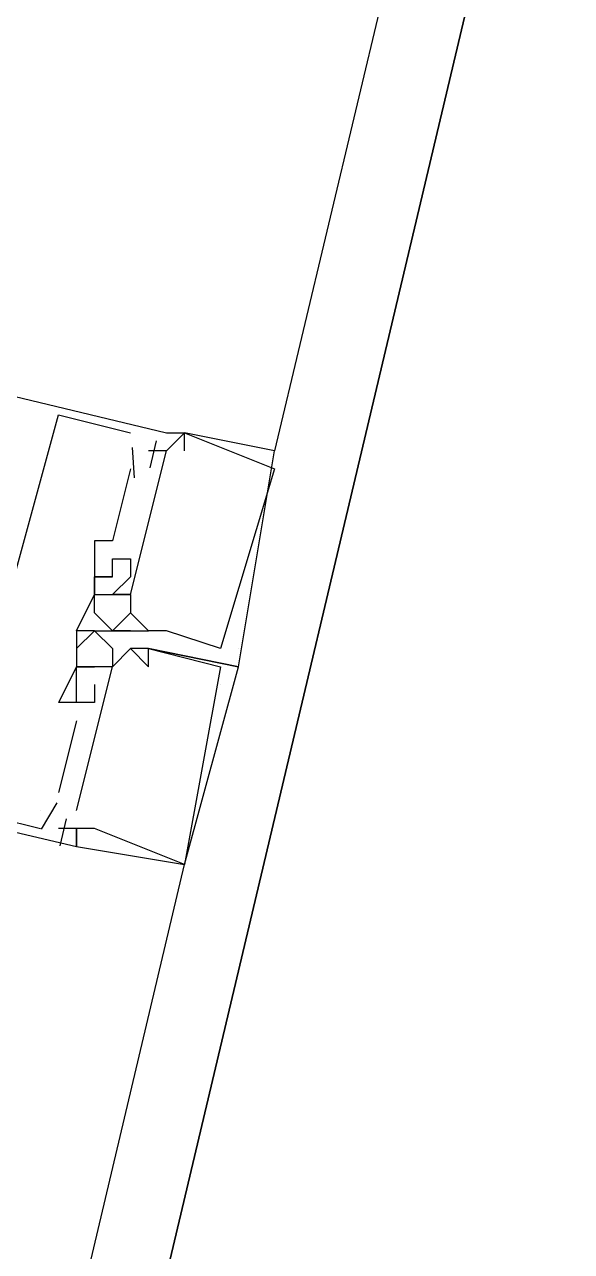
# Model space of a CAD drawing. Header units: feet. Extents: x -84 to 198, y -22 to 181.
# Drawn here: x 121.495 to 121.9, y 48.331 to 49.24 of the extents above; entities that cross this region are included whole.
import ezdxf

# ---------------------------------------------------------------- set-up
doc = ezdxf.new("R2010")
doc.units = ezdxf.units.FT
doc.layers.add('A-LINEA', color=7, linetype='CONTINUOUS')

msp = doc.modelspace()

# ---------------------------------------------------------------- linework, layer by layer
at = {"layer": 'A-LINEA'}
for p, q in [((123.44, 56.2978), (121.68, 48.9244)), ((121.52, 48.9511), (121.52, 48.9511)), ((121.52, 48.9511), (121.52, 48.9511)), ((121.52, 48.9511), (121.52, 48.9511)), ((121.5733, 48.9378), (121.5733, 48.9378)), ((121.5733, 48.9378), (121.5733, 48.9378)), ((121.5733, 48.9378), (121.5733, 48.9378)), ((121.5923, 48.9317), (121.5876, 48.9117)), ((121.5923, 48.9317), (121.5876, 48.9117)), ((121.5923, 48.9317), (121.5876, 48.9117)), ((121.6, 48.9378), (121.6, 48.9378)), ((121.6, 48.9378), (121.6, 48.9378)), ((121.6, 48.9378), (121.6, 48.9378)), ((121.6, 48.9378), (121.6, 48.9378)), ((121.6, 48.9378), (121.6, 48.9378)), ((121.6, 48.9378), (121.6, 48.9378)), ((121.6133, 48.9378), (121.6133, 48.9378)), ((121.6133, 48.9378), (121.6133, 48.9378)), ((121.6133, 48.9378), (121.6133, 48.9378)), ((121.6133, 48.9378), (121.6133, 48.9378)), ((121.6133, 48.9378), (121.6133, 48.9378)), ((121.6133, 48.9378), (121.6133, 48.9378)), ((121.6133, 48.9378), (121.6133, 48.9378)), ((121.6133, 48.9378), (121.6133, 48.9378)), ((121.6133, 48.9378), (121.6133, 48.9378)), ((121.6133, 48.9378), (121.6133, 48.9378)), ((121.6133, 48.9378), (121.6133, 48.9378)), ((121.6133, 48.9378), (121.6133, 48.9378)), ((121.6133, 48.9378), (121.6133, 48.9378)), ((121.6133, 48.9378), (121.6133, 48.9378)), ((121.6133, 48.9378), (121.6133, 48.9378)), ((121.5746, 48.9269), (121.5762, 48.9043)), ((121.5746, 48.9269), (121.5762, 48.9043)), ((121.5746, 48.9269), (121.5762, 48.9043)), ((121.5867, 48.9244), (121.5867, 48.9244)), ((121.5867, 48.9244), (121.5867, 48.9244)), ((121.5867, 48.9244), (121.5867, 48.9244)), ((121.6, 48.9244), (121.6, 48.9244)), ((121.6, 48.9244), (121.6, 48.9244)), ((121.6, 48.9244), (121.6, 48.9244)), ((121.6, 48.9244), (121.6, 48.9244)), ((121.6, 48.9244), (121.6, 48.9244)), ((121.6, 48.9244), (121.6, 48.9244)), ((121.6, 48.9244), (121.6, 48.9244)), ((121.6, 48.9244), (121.6, 48.9244)), ((121.6, 48.9244), (121.6, 48.9244)), ((121.6133, 48.9244), (121.6133, 48.9244)), ((121.6133, 48.9244), (121.6133, 48.9244)), ((121.6133, 48.9244), (121.6133, 48.9244)), ((121.6133, 48.9244), (121.6133, 48.9244)), ((121.6133, 48.9244), (121.6133, 48.9244)), ((121.6133, 48.9244), (121.6133, 48.9244)), ((121.68, 48.9244), (121.68, 48.9244)), ((121.68, 48.9244), (121.68, 48.9244)), ((121.68, 48.9244), (121.68, 48.9244)), ((121.68, 48.9244), (121.68, 48.9244)), ((121.68, 48.9244), (121.68, 48.9244)), ((121.68, 48.9244), (121.68, 48.9244)), ((121.5733, 48.9111), (121.56, 48.8578)), ((121.5733, 48.9111), (121.56, 48.8578)), ((121.5733, 48.9111), (121.56, 48.8578)), ((121.5733, 48.9111), (121.5733, 48.9111)), ((121.5733, 48.9111), (121.5733, 48.9111)), ((121.5733, 48.9111), (121.5733, 48.9111)), ((121.68, 48.9111), (121.68, 48.9111)), ((121.68, 48.9111), (121.68, 48.9111)), ((121.68, 48.9111), (121.68, 48.9111)), ((121.68, 48.9111), (121.68, 48.9111)), ((121.68, 48.9111), (121.68, 48.9111)), ((121.68, 48.9111), (121.68, 48.9111)), ((121.5467, 48.8578), (121.5467, 48.8578)), ((121.5467, 48.8578), (121.5467, 48.8578)), ((121.5467, 48.8578), (121.5467, 48.8578)), ((121.56, 48.8578), (121.56, 48.8578)), ((121.56, 48.8578), (121.56, 48.8578)), ((121.56, 48.8578), (121.56, 48.8578)), ((121.56, 48.8444), (121.56, 48.8444)), ((121.56, 48.8444), (121.56, 48.8444)), ((121.56, 48.8444), (121.56, 48.8444)), ((121.5733, 48.8444), (121.5733, 48.8444)), ((121.5733, 48.8444), (121.5733, 48.8444)), ((121.5733, 48.8444), (121.5733, 48.8444)), ((121.5467, 48.8311), (121.5467, 48.8311)), ((121.5467, 48.8311), (121.5467, 48.8311)), ((121.5467, 48.8311), (121.5467, 48.8311)), ((121.5467, 48.8311), (121.5467, 48.8311)), ((121.5467, 48.8311), (121.5467, 48.8311)), ((121.5467, 48.8311), (121.5467, 48.8311)), ((121.56, 48.8311), (121.56, 48.8311)), ((121.56, 48.8311), (121.56, 48.8311)), ((121.56, 48.8311), (121.56, 48.8311)), ((121.56, 48.8311), (121.56, 48.8311)), ((121.56, 48.8311), (121.56, 48.8311)), ((121.56, 48.8311), (121.56, 48.8311)), ((121.5733, 48.8311), (121.5733, 48.8311)), ((121.5733, 48.8311), (121.5733, 48.8311)), ((121.5733, 48.8311), (121.5733, 48.8311)), ((121.5467, 48.8178), (121.5467, 48.8178)), ((121.5467, 48.8178), (121.5467, 48.8178)), ((121.5467, 48.8178), (121.5467, 48.8178)), ((121.5467, 48.8178), (121.5467, 48.8178)), ((121.5467, 48.8178), (121.5467, 48.8178)), ((121.5467, 48.8178), (121.5467, 48.8178)), ((121.5467, 48.8178), (121.5467, 48.8178)), ((121.5467, 48.8178), (121.5467, 48.8178)), ((121.5467, 48.8178), (121.5467, 48.8178)), ((121.5467, 48.8178), (121.5467, 48.8178)), ((121.5467, 48.8178), (121.5467, 48.8178)), ((121.5467, 48.8178), (121.5467, 48.8178)), ((121.5467, 48.8178), (121.5467, 48.8178)), ((121.5467, 48.8178), (121.5467, 48.8178)), ((121.5467, 48.8178), (121.5467, 48.8178)), ((121.56, 48.8178), (121.56, 48.8178)), ((121.56, 48.8178), (121.56, 48.8178)), ((121.56, 48.8178), (121.56, 48.8178)), ((121.56, 48.8178), (121.56, 48.8178)), ((121.56, 48.8178), (121.56, 48.8178)), ((121.56, 48.8178), (121.56, 48.8178)), ((121.56, 48.8178), (121.56, 48.8178)), ((121.56, 48.8178), (121.56, 48.8178)), ((121.56, 48.8178), (121.56, 48.8178)), ((121.56, 48.8178), (121.56, 48.8178)), ((121.56, 48.8178), (121.56, 48.8178)), ((121.56, 48.8178), (121.56, 48.8178)), ((121.5733, 48.8178), (121.5733, 48.8178)), ((121.5733, 48.8178), (121.5733, 48.8178)), ((121.5733, 48.8178), (121.5733, 48.8178)), ((121.5733, 48.8178), (121.5733, 48.8178)), ((121.5733, 48.8178), (121.5733, 48.8178)), ((121.5733, 48.8178), (121.5733, 48.8178)), ((121.5733, 48.8178), (121.5733, 48.8178)), ((121.5733, 48.8178), (121.5733, 48.8178)), ((121.5733, 48.8178), (121.5733, 48.8178)), ((121.5733, 48.8178), (121.5733, 48.8178)), ((121.5733, 48.8178), (121.5733, 48.8178)), ((121.5733, 48.8178), (121.5733, 48.8178)), ((121.5733, 48.8178), (121.5733, 48.8178)), ((121.5733, 48.8178), (121.5733, 48.8178)), ((121.5733, 48.8178), (121.5733, 48.8178)), ((121.5733, 48.8178), (121.5733, 48.8178)), ((121.5733, 48.8178), (121.5733, 48.8178)), ((121.5733, 48.8178), (121.5733, 48.8178)), ((121.5467, 48.8044), (121.5467, 48.8044)), ((121.5467, 48.8044), (121.5467, 48.8044)), ((121.5467, 48.8044), (121.5467, 48.8044)), ((121.5467, 48.8044), (121.5467, 48.8044)), ((121.5467, 48.8044), (121.5467, 48.8044)), ((121.5467, 48.8044), (121.5467, 48.8044)), ((121.5733, 48.8044), (121.5733, 48.8044)), ((121.5733, 48.8044), (121.5733, 48.8044)), ((121.5733, 48.8044), (121.5733, 48.8044)), ((121.5733, 48.8044), (121.5733, 48.8044)), ((121.5733, 48.8044), (121.5733, 48.8044)), ((121.5733, 48.8044), (121.5733, 48.8044)), ((121.5733, 48.8044), (121.5733, 48.8044)), ((121.5733, 48.8044), (121.5733, 48.8044)), ((121.5733, 48.8044), (121.5733, 48.8044)), ((121.5733, 48.8044), (121.5733, 48.8044)), ((121.5733, 48.8044), (121.5733, 48.8044)), ((121.5733, 48.8044), (121.5733, 48.8044)), ((121.5333, 48.7911), (121.5333, 48.7911)), ((121.5333, 48.7911), (121.5333, 48.7911)), ((121.5333, 48.7911), (121.5333, 48.7911)), ((121.5333, 48.7911), (121.5333, 48.7911)), ((121.5333, 48.7911), (121.5333, 48.7911)), ((121.5333, 48.7911), (121.5333, 48.7911)), ((121.5333, 48.7911), (121.5333, 48.7911)), ((121.5333, 48.7911), (121.5333, 48.7911)), ((121.5333, 48.7911), (121.5333, 48.7911)), ((121.5467, 48.7911), (121.5467, 48.7911)), ((121.5467, 48.7911), (121.5467, 48.7911)), ((121.5467, 48.7911), (121.5467, 48.7911)), ((121.5467, 48.7911), (121.5467, 48.7911)), ((121.5467, 48.7911), (121.5467, 48.7911)), ((121.5467, 48.7911), (121.5467, 48.7911)), ((121.5467, 48.7911), (121.5467, 48.7911)), ((121.5467, 48.7911), (121.5467, 48.7911)), ((121.5467, 48.7911), (121.5467, 48.7911)), ((121.5467, 48.7911), (121.5467, 48.7911)), ((121.5467, 48.7911), (121.5467, 48.7911)), ((121.5467, 48.7911), (121.5467, 48.7911)), ((121.5733, 48.7911), (121.56, 48.7911)), ((121.56, 48.7911), (121.56, 48.7911)), ((121.5733, 48.7911), (121.56, 48.7911)), ((121.56, 48.7911), (121.56, 48.7911)), ((121.5733, 48.7911), (121.56, 48.7911)), ((121.56, 48.7911), (121.56, 48.7911)), ((121.56, 48.7911), (121.56, 48.7911)), ((121.56, 48.7911), (121.56, 48.7911)), ((121.56, 48.7911), (121.56, 48.7911)), ((121.56, 48.7911), (121.56, 48.7911)), ((121.56, 48.7911), (121.56, 48.7911)), ((121.56, 48.7911), (121.56, 48.7911)), ((121.56, 48.7911), (121.56, 48.7911)), ((121.56, 48.7911), (121.56, 48.7911)), ((121.56, 48.7911), (121.56, 48.7911)), ((121.56, 48.7911), (121.56, 48.7911)), ((121.56, 48.7911), (121.56, 48.7911)), ((121.56, 48.7911), (121.56, 48.7911)), ((121.5733, 48.7911), (121.5733, 48.7911)), ((121.5733, 48.7911), (121.5733, 48.7911)), ((121.5733, 48.7911), (121.5733, 48.7911)), ((121.5733, 48.7911), (121.5733, 48.7911)), ((121.5733, 48.7911), (121.5733, 48.7911)), ((121.5733, 48.7911), (121.5733, 48.7911)), ((121.5733, 48.7911), (121.5733, 48.7911)), ((121.5733, 48.7911), (121.5733, 48.7911)), ((121.5733, 48.7911), (121.5733, 48.7911)), ((121.5867, 48.7911), (121.5867, 48.7911)), ((121.5867, 48.7911), (121.5867, 48.7911)), ((121.5867, 48.7911), (121.5867, 48.7911)), ((121.5867, 48.7911), (121.5867, 48.7911)), ((121.5867, 48.7911), (121.5867, 48.7911)), ((121.5867, 48.7911), (121.5867, 48.7911)), ((121.5867, 48.7911), (121.5867, 48.7911)), ((121.5867, 48.7911), (121.5867, 48.7911)), ((121.5867, 48.7911), (121.5867, 48.7911)), ((121.5867, 48.7911), (121.5867, 48.7911)), ((121.5867, 48.7911), (121.5867, 48.7911)), ((121.5867, 48.7911), (121.5867, 48.7911)), ((121.5867, 48.7911), (121.5867, 48.7911)), ((121.5867, 48.7911), (121.5867, 48.7911)), ((121.5867, 48.7911), (121.5867, 48.7911)), ((121.5867, 48.7911), (121.5867, 48.7911)), ((121.5867, 48.7911), (121.5867, 48.7911)), ((121.5867, 48.7911), (121.5867, 48.7911)), ((121.6, 48.7911), (121.6, 48.7911)), ((121.6, 48.7911), (121.6, 48.7911)), ((121.6, 48.7911), (121.6, 48.7911)), ((121.6, 48.7911), (121.6, 48.7911)), ((121.6, 48.7911), (121.6, 48.7911)), ((121.6, 48.7911), (121.6, 48.7911)), ((121.6, 48.7911), (121.6, 48.7911)), ((121.6, 48.7911), (121.6, 48.7911)), ((121.6, 48.7911), (121.6, 48.7911)), ((121.6, 48.7911), (121.6, 48.7911)), ((121.6, 48.7911), (121.6, 48.7911)), ((121.6, 48.7911), (121.6, 48.7911)), ((121.5333, 48.7778), (121.5333, 48.7778)), ((121.5333, 48.7778), (121.5333, 48.7778)), ((121.5333, 48.7778), (121.5333, 48.7778)), ((121.56, 48.7778), (121.56, 48.7778)), ((121.56, 48.7778), (121.56, 48.7778)), ((121.56, 48.7778), (121.56, 48.7778)), ((121.5733, 48.7778), (121.5733, 48.7778)), ((121.5733, 48.7778), (121.5733, 48.7778)), ((121.5733, 48.7778), (121.5733, 48.7778)), ((121.5733, 48.7778), (121.5733, 48.7778)), ((121.5733, 48.7778), (121.5733, 48.7778)), ((121.5733, 48.7778), (121.5733, 48.7778)), ((121.5867, 48.7778), (121.5867, 48.7778)), ((121.5867, 48.7778), (121.5867, 48.7778)), ((121.5867, 48.7778), (121.5867, 48.7778)), ((121.5867, 48.7778), (121.5867, 48.7778)), ((121.5867, 48.7778), (121.5867, 48.7778)), ((121.5867, 48.7778), (121.5867, 48.7778)), ((121.5867, 48.7778), (121.5867, 48.7778)), ((121.5867, 48.7778), (121.5867, 48.7778)), ((121.5867, 48.7778), (121.5867, 48.7778)), ((121.5867, 48.7778), (121.5867, 48.7778)), ((121.5867, 48.7778), (121.5867, 48.7778)), ((121.5867, 48.7778), (121.5867, 48.7778)), ((121.64, 48.7778), (121.64, 48.7778)), ((121.64, 48.7778), (121.64, 48.7778)), ((121.64, 48.7778), (121.64, 48.7778)), ((121.64, 48.7778), (121.64, 48.7778)), ((121.64, 48.7778), (121.64, 48.7778)), ((121.64, 48.7778), (121.64, 48.7778)), ((121.6533, 48.7778), (121.6533, 48.7778)), ((121.6533, 48.7778), (121.6533, 48.7778)), ((121.5333, 48.7644), (121.5333, 48.7644)), ((121.5333, 48.7644), (121.5333, 48.7644)), ((121.5333, 48.7644), (121.5333, 48.7644)), ((121.5333, 48.7644), (121.5333, 48.7644)), ((121.5333, 48.7644), (121.5333, 48.7644)), ((121.5333, 48.7644), (121.5333, 48.7644)), ((121.5333, 48.7644), (121.5333, 48.7644)), ((121.5333, 48.7644), (121.5333, 48.7644)), ((121.5333, 48.7644), (121.5333, 48.7644)), ((121.5467, 48.7644), (121.5467, 48.7644)), ((121.5467, 48.7644), (121.5467, 48.7644)), ((121.5467, 48.7644), (121.5467, 48.7644)), ((121.5467, 48.7644), (121.5467, 48.7644)), ((121.5467, 48.7644), (121.5467, 48.7644)), ((121.5467, 48.7644), (121.5467, 48.7644)), ((121.56, 48.7644), (121.56, 48.7644)), ((121.56, 48.7644), (121.56, 48.7644)), ((121.56, 48.7644), (121.56, 48.7644)), ((121.56, 48.7644), (121.56, 48.7644)), ((121.56, 48.7644), (121.56, 48.7644)), ((121.56, 48.7644), (121.56, 48.7644)), ((121.5867, 48.7644), (121.5867, 48.7644)), ((121.5867, 48.7644), (121.5867, 48.7644)), ((121.5867, 48.7644), (121.5867, 48.7644)), ((121.64, 48.7644), (121.64, 48.7644)), ((121.64, 48.7644), (121.64, 48.7644)), ((121.64, 48.7644), (121.64, 48.7644)), ((121.6533, 48.7644), (121.6533, 48.7644)), ((121.6533, 48.7644), (121.6533, 48.7644)), ((121.6533, 48.7644), (121.6533, 48.7644)), ((121.6533, 48.7644), (121.6533, 48.7644)), ((121.6533, 48.7644), (121.6533, 48.7644)), ((121.6533, 48.7644), (121.6533, 48.7644)), ((121.6533, 48.7644), (121.6533, 48.7644)), ((121.6533, 48.7644), (121.6533, 48.7644)), ((121.6533, 48.7644), (121.6533, 48.7644)), ((121.5333, 48.7511), (121.5333, 48.7511)), ((121.5333, 48.7511), (121.5333, 48.7511)), ((121.5333, 48.7511), (121.5333, 48.7511)), ((121.5467, 48.7511), (121.5467, 48.7511)), ((121.5467, 48.7511), (121.5467, 48.7511)), ((121.5467, 48.7511), (121.5467, 48.7511)), ((121.64, 48.7511), (121.64, 48.7511)), ((121.64, 48.7511), (121.64, 48.7511)), ((121.5333, 48.7378), (121.52, 48.7378)), ((121.52, 48.7378), (121.52, 48.7378)), ((121.5333, 48.7378), (121.52, 48.7378)), ((121.52, 48.7378), (121.52, 48.7378)), ((121.5333, 48.7378), (121.52, 48.7378)), ((121.52, 48.7378), (121.52, 48.7378)), ((121.5333, 48.7378), (121.5333, 48.7378)), ((121.5333, 48.7378), (121.5333, 48.7378)), ((121.5333, 48.7378), (121.5333, 48.7378)), ((121.5333, 48.7378), (121.5333, 48.7378)), ((121.5333, 48.7378), (121.5333, 48.7378)), ((121.5333, 48.7378), (121.5333, 48.7378)), ((121.5467, 48.7378), (121.5467, 48.7378)), ((121.5467, 48.7378), (121.5467, 48.7378)), ((121.5467, 48.7378), (121.5467, 48.7378)), ((121.5333, 48.7244), (121.52, 48.6711)), ((121.5333, 48.7244), (121.52, 48.6711)), ((121.5333, 48.7244), (121.52, 48.6711)), ((121.5333, 48.7244), (121.5333, 48.7244)), ((121.5333, 48.7244), (121.5333, 48.7244)), ((121.5333, 48.7244), (121.5333, 48.7244)), ((121.52, 48.6711), (121.52, 48.6711)), ((121.52, 48.6711), (121.52, 48.6711)), ((121.52, 48.6711), (121.52, 48.6711)), ((121.5188, 48.6635), (121.5072, 48.644)), ((121.5188, 48.6635), (121.5072, 48.644)), ((121.5188, 48.6635), (121.5072, 48.644)), ((121.4533, 48.6578), (121.5067, 48.6444)), ((121.4533, 48.6578), (121.5067, 48.6444)), ((121.4533, 48.6578), (121.5067, 48.6444)), ((121.5067, 48.6578), (121.5067, 48.6578)), ((121.5067, 48.6578), (121.5067, 48.6578)), ((121.5067, 48.6578), (121.5067, 48.6578)), ((121.5067, 48.6578), (121.5067, 48.6578)), ((121.5067, 48.6578), (121.5067, 48.6578)), ((121.5067, 48.6578), (121.5067, 48.6578)), ((121.5257, 48.6517), (121.5209, 48.6317)), ((121.5257, 48.6517), (121.5209, 48.6317)), ((121.5257, 48.6517), (121.5209, 48.6317)), ((121.5333, 48.6578), (121.5333, 48.6578)), ((121.5333, 48.6578), (121.5333, 48.6578)), ((121.5333, 48.6578), (121.5333, 48.6578)), ((121.5067, 48.6444), (121.5067, 48.6444)), ((121.5067, 48.6444), (121.5067, 48.6444)), ((121.5067, 48.6444), (121.5067, 48.6444)), ((121.52, 48.6444), (121.52, 48.6444)), ((121.52, 48.6444), (121.52, 48.6444)), ((121.52, 48.6444), (121.52, 48.6444)), ((121.5333, 48.6444), (121.5333, 48.6444)), ((121.5333, 48.6444), (121.5333, 48.6444)), ((121.5333, 48.6444), (121.5333, 48.6444)), ((121.5333, 48.6444), (121.5333, 48.6444)), ((121.5333, 48.6444), (121.5333, 48.6444)), ((121.5333, 48.6444), (121.5333, 48.6444)), ((121.5467, 48.6444), (121.5467, 48.6444)), ((121.5467, 48.6444), (121.5467, 48.6444)), ((121.5467, 48.6444), (121.5467, 48.6444)), ((121.5333, 48.6311), (121.5333, 48.6311)), ((121.5333, 48.6311), (121.5333, 48.6311)), ((121.5333, 48.6311), (121.5333, 48.6311)), ((121.5333, 48.6311), (121.5333, 48.6311)), ((121.5333, 48.6311), (121.5333, 48.6311)), ((121.5333, 48.6311), (121.5333, 48.6311)), ((119.8667, 41.2311), (121.6133, 48.6178)), ((121.6133, 48.6178), (121.6133, 48.6178)), ((121.6133, 48.6178), (121.6133, 48.6178)), ((121.6133, 48.6178), (121.6133, 48.6178)), ((121.6133, 48.6178), (121.6133, 48.6178)), ((121.6133, 48.6178), (121.6133, 48.6178)), ((121.6133, 48.6178), (121.6133, 48.6178))]:
    msp.add_line(p, q, dxfattribs=at)
for points in [[(118.2, 75.6978), (115.0667, 62.4578), (114.5867, 60.4578), (117.1867, 59.8444), (117, 59.0311), (123.76, 57.4311), (119.2267, 38.2978), (126.2667, 36.6311)], [(117, 59.0311), (123.76, 57.4311), (119.84, 40.8844)], [(120.9067, 48.9378), (120.8933, 48.9511), (120.9333, 49.0978), (121.6, 48.9378), (121.6133, 48.9378)], [(120.9067, 48.9378), (120.8933, 48.9511), (120.9333, 49.0978), (121.6, 48.9378), (121.6133, 48.9378)], [(120.9067, 48.9378), (120.8933, 48.9511), (120.9333, 49.0978), (121.6, 48.9378), (121.6133, 48.9378)], [(120.9067, 48.9378), (120.8933, 48.9511), (120.8533, 48.7911), (121.5333, 48.6311), (121.5333, 48.6444), (121.52, 48.6444)], [(120.9067, 48.9378), (120.8933, 48.9511), (120.8533, 48.7911), (121.5333, 48.6311), (121.5333, 48.6444), (121.52, 48.6444)], [(120.9067, 48.9378), (120.8933, 48.9511), (120.8533, 48.7911), (121.5333, 48.6311), (121.5333, 48.6444), (121.52, 48.6444)], [(121.48, 48.8044), (121.52, 48.9511), (121.5733, 48.9378)], [(121.48, 48.8044), (121.52, 48.9511), (121.5733, 48.9378)], [(121.48, 48.8044), (121.52, 48.9511), (121.5733, 48.9378)], [(121.6133, 48.9244), (121.6133, 48.9378), (121.68, 48.9111), (121.68, 48.9111), (121.64, 48.7778), (121.64, 48.7778), (121.6, 48.7911), (121.6, 48.7911), (121.5867, 48.7911), (121.5867, 48.7911), (121.5733, 48.8044)], [(121.6133, 48.9244), (121.6133, 48.9378), (121.68, 48.9111), (121.68, 48.9111), (121.64, 48.7778), (121.64, 48.7778), (121.6, 48.7911), (121.6, 48.7911), (121.5867, 48.7911), (121.5867, 48.7911), (121.5733, 48.8044)], [(121.6133, 48.9244), (121.6133, 48.9378), (121.68, 48.9111), (121.68, 48.9111), (121.64, 48.7778), (121.64, 48.7778), (121.6, 48.7911), (121.6, 48.7911), (121.5867, 48.7911), (121.5867, 48.7911), (121.5733, 48.8044)], [(121.6133, 48.9244), (121.6133, 48.9378), (121.68, 48.9111), (121.68, 48.9111), (121.64, 48.7778), (121.64, 48.7778), (121.6, 48.7911), (121.6, 48.7911), (121.5867, 48.7911), (121.5867, 48.7911), (121.5733, 48.8044)], [(121.6133, 48.9244), (121.6133, 48.9378), (121.68, 48.9111), (121.68, 48.9111), (121.64, 48.7778), (121.64, 48.7778), (121.6, 48.7911), (121.6, 48.7911), (121.5867, 48.7911), (121.5867, 48.7911), (121.5733, 48.8044)], [(121.6133, 48.9244), (121.6133, 48.9378), (121.68, 48.9111), (121.68, 48.9111), (121.64, 48.7778), (121.64, 48.7778), (121.6, 48.7911), (121.6, 48.7911), (121.5867, 48.7911), (121.5867, 48.7911), (121.5733, 48.8044)], [(121.5867, 48.7778), (121.6533, 48.7644), (121.68, 48.9244), (121.68, 48.9244), (121.6133, 48.9378), (121.6, 48.9244)], [(121.5867, 48.7778), (121.6533, 48.7644), (121.68, 48.9244), (121.68, 48.9244), (121.6133, 48.9378), (121.6, 48.9244)], [(121.5867, 48.7778), (121.6533, 48.7644), (121.68, 48.9244), (121.68, 48.9244), (121.6133, 48.9378), (121.6, 48.9244)], [(121.5867, 48.7778), (121.6533, 48.7644), (121.68, 48.9244), (121.68, 48.9244), (121.6133, 48.9378), (121.6, 48.9244)], [(121.5867, 48.7778), (121.6533, 48.7644), (121.68, 48.9244), (121.68, 48.9244), (121.6133, 48.9378), (121.6, 48.9244)], [(121.5867, 48.7778), (121.6533, 48.7644), (121.68, 48.9244), (121.68, 48.9244), (121.6133, 48.9378), (121.6, 48.9244)], [(121.5733, 48.8178), (121.6, 48.9244), (121.5867, 48.9244)], [(121.5733, 48.8178), (121.6, 48.9244), (121.5867, 48.9244)], [(121.5733, 48.8178), (121.6, 48.9244), (121.5867, 48.9244)], [(121.56, 48.8578), (121.5467, 48.8578), (121.5467, 48.8178), (121.5467, 48.8311), (121.56, 48.8311), (121.5467, 48.8311)], [(121.56, 48.8578), (121.5467, 48.8578), (121.5467, 48.8178), (121.5467, 48.8311), (121.56, 48.8311), (121.5467, 48.8311)], [(121.56, 48.8578), (121.5467, 48.8578), (121.5467, 48.8178), (121.5467, 48.8311), (121.56, 48.8311), (121.5467, 48.8311)], [(121.56, 48.8311), (121.56, 48.8444), (121.5733, 48.8444), (121.5733, 48.8311), (121.56, 48.8178), (121.5733, 48.8178), (121.56, 48.8178)], [(121.56, 48.8311), (121.56, 48.8444), (121.5733, 48.8444), (121.5733, 48.8311), (121.56, 48.8178), (121.5733, 48.8178), (121.56, 48.8178)], [(121.56, 48.8311), (121.56, 48.8444), (121.5733, 48.8444), (121.5733, 48.8311), (121.56, 48.8178), (121.5733, 48.8178), (121.56, 48.8178)], [(121.5467, 48.7911), (121.5333, 48.7911), (121.5467, 48.8178), (121.5467, 48.8178), (121.5467, 48.8178), (121.5467, 48.8178), (121.56, 48.8178), (121.56, 48.8178)], [(121.5467, 48.7911), (121.5333, 48.7911), (121.5467, 48.8178), (121.5467, 48.8178), (121.5467, 48.8178), (121.5467, 48.8178), (121.56, 48.8178), (121.56, 48.8178)], [(121.5467, 48.7911), (121.5333, 48.7911), (121.5467, 48.8178), (121.5467, 48.8178), (121.5467, 48.8178), (121.5467, 48.8178), (121.56, 48.8178), (121.56, 48.8178)], [(121.5467, 48.7911), (121.5333, 48.7911), (121.5467, 48.8178), (121.5467, 48.8178), (121.5467, 48.8178), (121.5467, 48.8178), (121.56, 48.8178), (121.56, 48.8178)], [(121.5467, 48.7911), (121.5333, 48.7911), (121.5467, 48.8178), (121.5467, 48.8178), (121.5467, 48.8178), (121.5467, 48.8178), (121.56, 48.8178), (121.56, 48.8178)], [(121.5467, 48.7911), (121.5333, 48.7911), (121.5467, 48.8178), (121.5467, 48.8178), (121.5467, 48.8178), (121.5467, 48.8178), (121.56, 48.8178), (121.56, 48.8178)], [(121.5733, 48.8178), (121.5733, 48.8044), (121.5733, 48.8044), (121.56, 48.7911), (121.5467, 48.8044), (121.5467, 48.8178), (121.5733, 48.8178)], [(121.5733, 48.8178), (121.5733, 48.8044), (121.5733, 48.8044), (121.56, 48.7911), (121.5467, 48.8044), (121.5467, 48.8178), (121.5733, 48.8178)], [(121.5733, 48.8178), (121.5733, 48.8044), (121.5733, 48.8044), (121.56, 48.7911), (121.5467, 48.8044), (121.5467, 48.8178), (121.5733, 48.8178)], [(121.5733, 48.8178), (121.5733, 48.8044), (121.5733, 48.8044), (121.56, 48.7911), (121.5467, 48.8044), (121.5467, 48.8178), (121.5733, 48.8178)], [(121.5733, 48.8178), (121.5733, 48.8044), (121.5733, 48.8044), (121.56, 48.7911), (121.5467, 48.8044), (121.5467, 48.8178), (121.5733, 48.8178)], [(121.5733, 48.8178), (121.5733, 48.8044), (121.5733, 48.8044), (121.56, 48.7911), (121.5467, 48.8044), (121.5467, 48.8178), (121.5733, 48.8178)], [(121.5333, 48.7778), (121.5467, 48.7911), (121.56, 48.7778), (121.56, 48.7644), (121.5333, 48.7644)], [(121.5467, 48.7911), (121.5333, 48.7911), (121.5333, 48.7644), (121.5333, 48.7644), (121.5333, 48.7644), (121.5333, 48.7644), (121.5467, 48.7644), (121.5467, 48.7644)], [(121.5333, 48.7778), (121.5467, 48.7911), (121.56, 48.7778), (121.56, 48.7644), (121.5333, 48.7644)], [(121.5467, 48.7911), (121.5333, 48.7911), (121.5333, 48.7644), (121.5333, 48.7644), (121.5333, 48.7644), (121.5333, 48.7644), (121.5467, 48.7644), (121.5467, 48.7644)], [(121.5333, 48.7778), (121.5467, 48.7911), (121.56, 48.7778), (121.56, 48.7644), (121.5333, 48.7644)], [(121.5467, 48.7911), (121.5333, 48.7911), (121.5333, 48.7644), (121.5333, 48.7644), (121.5333, 48.7644), (121.5333, 48.7644), (121.5467, 48.7644), (121.5467, 48.7644)], [(121.5467, 48.7911), (121.5733, 48.7911), (121.5867, 48.7911)], [(121.5467, 48.7911), (121.5733, 48.7911), (121.5867, 48.7911)], [(121.5467, 48.7911), (121.5733, 48.7911), (121.5867, 48.7911)], [(121.5467, 48.7911), (121.5733, 48.7911), (121.5867, 48.7911)], [(121.5467, 48.7911), (121.5733, 48.7911), (121.5867, 48.7911)], [(121.5467, 48.7911), (121.5733, 48.7911), (121.5867, 48.7911)], [(121.5867, 48.7644), (121.5867, 48.7778), (121.5867, 48.7778), (121.5867, 48.7778), (121.64, 48.7644), (121.64, 48.7644), (121.6133, 48.6178), (121.6133, 48.6178), (121.5467, 48.6444), (121.5333, 48.6444), (121.5333, 48.6311), (121.6133, 48.6178), (121.6133, 48.6178), (121.6533, 48.7644), (121.5867, 48.7778), (121.5733, 48.7778)], [(121.5867, 48.7644), (121.5867, 48.7778), (121.5867, 48.7778), (121.5867, 48.7778), (121.64, 48.7644), (121.64, 48.7644), (121.6133, 48.6178), (121.6133, 48.6178), (121.5467, 48.6444), (121.5333, 48.6444), (121.5333, 48.6311), (121.6133, 48.6178), (121.6133, 48.6178), (121.6533, 48.7644), (121.5867, 48.7778), (121.5733, 48.7778)], [(121.5867, 48.7644), (121.5867, 48.7778), (121.5867, 48.7778), (121.5867, 48.7778), (121.64, 48.7644), (121.64, 48.7644), (121.6133, 48.6178), (121.6133, 48.6178), (121.5467, 48.6444), (121.5333, 48.6444), (121.5333, 48.6311), (121.6133, 48.6178), (121.6133, 48.6178), (121.6533, 48.7644), (121.5867, 48.7778), (121.5733, 48.7778)], [(121.56, 48.7644), (121.56, 48.7644), (121.5733, 48.7778)], [(121.56, 48.7644), (121.56, 48.7644), (121.5733, 48.7778)], [(121.56, 48.7644), (121.56, 48.7644), (121.5733, 48.7778)], [(121.5867, 48.7644), (121.5733, 48.7778), (121.5733, 48.7778)], [(121.5867, 48.7644), (121.5733, 48.7778), (121.5733, 48.7778)], [(121.5867, 48.7644), (121.5733, 48.7778), (121.5733, 48.7778)], [(121.5467, 48.7511), (121.5467, 48.7378), (121.5333, 48.7378), (121.5333, 48.7511), (121.5333, 48.7644), (121.52, 48.7378)], [(121.5467, 48.7511), (121.5467, 48.7378), (121.5333, 48.7378), (121.5333, 48.7511), (121.5333, 48.7644), (121.52, 48.7378)], [(121.5467, 48.7511), (121.5467, 48.7378), (121.5333, 48.7378), (121.5333, 48.7511), (121.5333, 48.7644), (121.52, 48.7378)], [(121.5333, 48.6578), (121.56, 48.7644), (121.5467, 48.7644)], [(121.5333, 48.6578), (121.56, 48.7644), (121.5467, 48.7644)], [(121.5333, 48.6578), (121.56, 48.7644), (121.5467, 48.7644)]]:
    msp.add_lwpolyline(points, dxfattribs=at)

doc.saveas('drawing.dxf')
